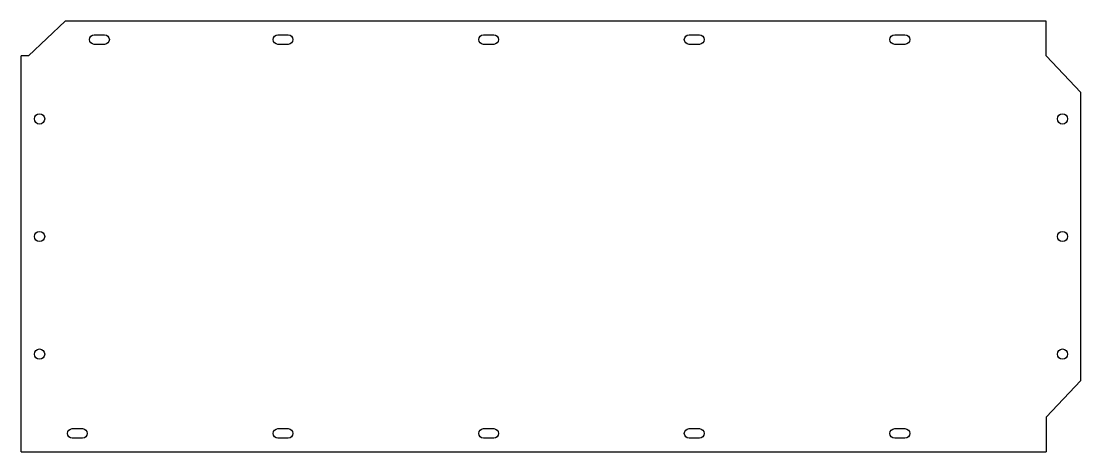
# Model space of a CAD drawing. Header units: millimetres. Extents: x 142 to 1585, y 121 to 707.
import ezdxf

# ---------------------------------------------------------------- set-up
doc = ezdxf.new("R2010")
doc.units = ezdxf.units.MM

msp = doc.modelspace()

# ---------------------------------------------------------------- linework, layer by layer
for p, q in [((152, 659.7), (202, 706.7)), ((1538, 706.7), (202, 706.7)), ((1538, 659.7), (1538, 706.7)), ((142, 167.7), (142, 659.7)), ((152, 659.7), (142, 659.7)), ((1538, 659.7), (1585, 609.7)), ((1585, 217.7), (1585, 609.7)), ((1538, 167.7), (1585, 217.7)), ((142, 120.7), (142, 167.7)), ((1538, 167.7), (1538, 120.7)), ((142, 120.7), (1538, 120.7))]:
    msp.add_line(p, q)
for points in [[(255.5, 688.2, -1), (255.5, 675.2), (241.5, 675.2, -1), (241.5, 688.2)], [(505.5, 688.2, -1), (505.5, 675.2), (491.5, 675.2, -1), (491.5, 688.2)], [(785.5, 688.2, -1), (785.5, 675.2), (771.5, 675.2, -1), (771.5, 688.2)], [(1065.5, 688.2, -1), (1065.5, 675.2), (1051.5, 675.2, -1), (1051.5, 688.2)], [(1345.5, 688.2, -1), (1345.5, 675.2), (1331.5, 675.2, -1), (1331.5, 688.2)], [(225.5, 152.2, -1), (225.5, 139.2), (211.5, 139.2, -1), (211.5, 152.2)], [(505.5, 152.2, -1), (505.5, 139.2), (491.5, 139.2, -1), (491.5, 152.2)], [(785.5, 152.2, -1), (785.5, 139.2), (771.5, 139.2, -1), (771.5, 152.2)], [(1065.5, 152.2, -1), (1065.5, 139.2), (1051.5, 139.2, -1), (1051.5, 152.2)], [(1345.5, 152.2, -1), (1345.5, 139.2), (1331.5, 139.2, -1), (1331.5, 152.2)]]:
    msp.add_lwpolyline(points, format="xyb", close=True)
for centre in [(167, 573.7), (1560, 573.7), (167, 413.7), (1560, 413.7), (167, 253.7), (1560, 253.7)]:
    msp.add_circle(centre, 7)

doc.saveas('drawing.dxf')
